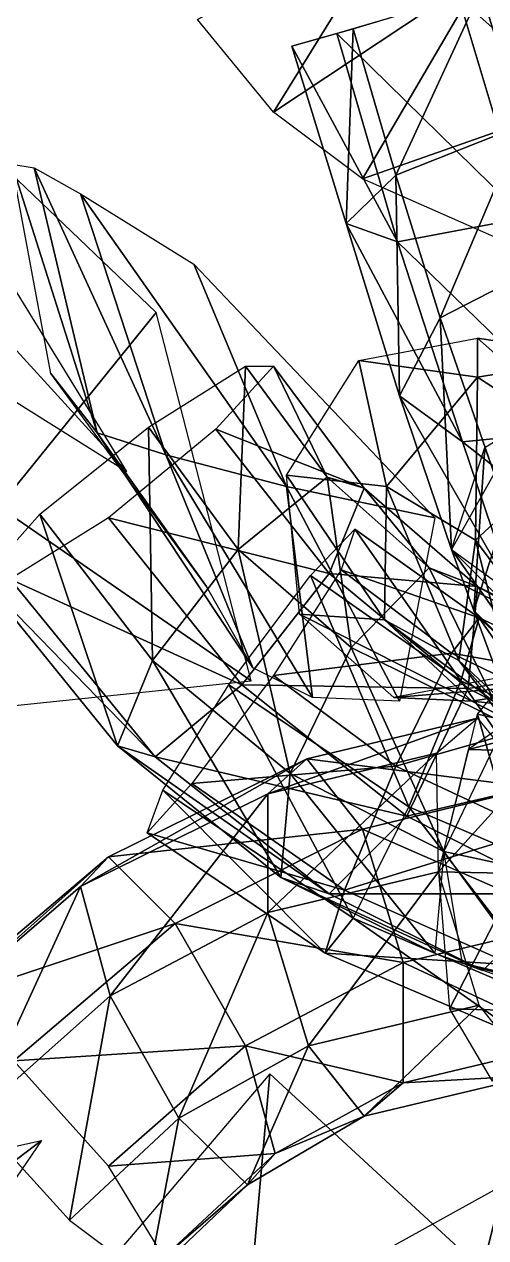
# Model space of a CAD drawing. Extents: x -6.8 to 6.8, y -29 to 29.
# Drawn here: x -1.338 to -0.716, y 8.858 to 10.496 of the extents above; entities that cross this region are included whole.
import ezdxf

# ---------------------------------------------------------------- set-up
doc = ezdxf.new("R2010")
doc.units = 0

msp = doc.modelspace()

# ---------------------------------------------------------------- linework, layer by layer
at = {"layer": 'flower_stems1', "color": 3}
for points in [[(-0.49493, 10.3023, 2.01507), (-0.57995, 10.58233, 2.00756), (-0.75244, 10.53228, 1.94628)], [(-0.66772, 10.3598, 2.4378), (-0.72247, 10.54229, 2.44482), (-0.55743, 10.58984, 2.36004)], [(-0.66345, 10.2348, 1.95428), (-0.75244, 10.53228, 1.94628), (-0.91693, 10.48382, 2.03253)], [(-0.83746, 10.29229, 2.38006), (-0.89495, 10.4898, 2.38507), (-0.72247, 10.54229, 2.44482)], [(-0.83746, 10.29229, 2.38006), (-0.72247, 10.54229, 2.44482), (-0.66772, 10.3598, 2.4378)], [(-0.49493, 10.3023, 2.01507), (-0.75244, 10.53228, 1.94628), (-0.66345, 10.2348, 1.95428)], [(-0.90447, 10.22729, 2.21258), (-0.97747, 10.46655, 2.21258), (-0.89495, 10.4898, 2.38507)], [(-0.83496, 10.20233, 2.03753), (-0.91693, 10.48382, 2.03253), (-0.97747, 10.46655, 2.21258)], [(-0.66345, 10.2348, 1.95428), (-0.91693, 10.48382, 2.03253), (-0.83496, 10.20233, 2.03753)], [(-0.90447, 10.22729, 2.21258), (-0.89495, 10.4898, 2.38507), (-0.83746, 10.29229, 2.38006)], [(-0.83496, 10.20233, 2.03753), (-0.97747, 10.46655, 2.21258), (-0.90447, 10.22729, 2.21258)], [(-0.77746, 10.09979, 2.42504), (-0.83746, 10.29229, 2.38006), (-0.66772, 10.3598, 2.4378)], [(-0.77746, 10.09979, 2.42504), (-0.66772, 10.3598, 2.4378), (-0.61242, 10.18481, 2.47753)], [(-0.83245, 9.99481, 2.27508), (-0.90447, 10.22729, 2.21258), (-0.83746, 10.29229, 2.38006)], [(-0.83245, 9.99481, 2.27508), (-0.83746, 10.29229, 2.38006), (-0.77746, 10.09979, 2.42504)], [(-0.74743, 9.93231, 2.11505), (-0.90447, 10.22729, 2.21258), (-0.83245, 9.99481, 2.27508)], [(-0.74743, 9.93231, 2.11505), (-0.83496, 10.20233, 2.03753), (-0.90447, 10.22729, 2.21258)], [(-0.57495, 9.94982, 2.03753), (-0.66345, 10.2348, 1.95428), (-0.83496, 10.20233, 2.03753)], [(-0.57495, 9.94982, 2.03753), (-0.83496, 10.20233, 2.03753), (-0.74743, 9.93231, 2.11505)], [(-0.70495, 9.88983, 2.54254), (-0.77746, 10.09979, 2.42504), (-0.61242, 10.18481, 2.47753)], [(-0.76245, 9.78729, 2.39257), (-0.83245, 9.99481, 2.27508), (-0.77746, 10.09979, 2.42504)], [(-0.76245, 9.78729, 2.39257), (-0.77746, 10.09979, 2.42504), (-0.70495, 9.88983, 2.54254)], [(-0.72747, 10.01983, 2.33007), (-0.88745, 10.04229, 2.08508), (-0.72747, 10.07232, 1.98254)], [(-0.72747, 10.01983, 2.33007), (-0.72747, 10.07232, 1.98254), (-0.55993, 10.0473, 2.24255)], [(-0.55993, 10.0473, 2.24255), (-0.72747, 10.07232, 1.98254), (-0.60247, 9.9616, 1.89257)], [(-0.84997, 9.87231, 2.34753), (-0.98492, 9.88732, 2.13757), (-0.88745, 10.04229, 2.08508)], [(-0.84997, 9.87231, 2.34753), (-0.88745, 10.04229, 2.08508), (-0.72747, 10.01983, 2.33007)], [(-0.58996, 9.9298, 2.57257), (-0.72747, 10.01983, 2.33007), (-0.55993, 10.0473, 2.24255)], [(-1.04992, 9.78729, 2.77008), (-1.17095, 9.95233, 2.74505), (-1.03997, 10.03479, 2.63507)], [(-0.87994, 9.86981, 2.47253), (-1.00244, 10.03479, 2.44604), (-1.07995, 9.94982, 2.29504)], [(-1.04992, 9.78729, 2.77008), (-1.03997, 10.03479, 2.63507), (-0.92993, 9.88482, 2.65502)], [(-0.92993, 9.88482, 2.65502), (-1.03997, 10.03479, 2.63507), (-1.00244, 10.03479, 2.44604)], [(-0.92993, 9.88482, 2.65502), (-1.00244, 10.03479, 2.44604), (-0.87994, 9.86981, 2.47253)], [(-0.68743, 9.84234, 2.59753), (-0.71746, 9.9248, 2.51757), (-0.55993, 10.02233, 2.56005)], [(-0.72991, 9.7998, 2.55505), (-0.84997, 9.87231, 2.34753), (-0.72747, 10.01983, 2.33007)], [(-0.72991, 9.7998, 2.55505), (-0.72747, 10.01983, 2.33007), (-0.58996, 9.9298, 2.57257)], [(-0.67742, 9.72534, 2.23254), (-0.83245, 9.99481, 2.27508), (-0.76245, 9.78729, 2.39257)], [(-0.67742, 9.72534, 2.23254), (-0.74743, 9.93231, 2.11505), (-0.83245, 9.99481, 2.27508)], [(-1.16522, 9.63732, 2.75006), (-1.31744, 9.83483, 2.71752), (-1.17095, 9.95233, 2.74505)], [(-0.92742, 9.75482, 2.32757), (-1.07995, 9.94982, 2.29504), (-1.22497, 9.82983, 2.26507)], [(-1.16522, 9.63732, 2.75006), (-1.17095, 9.95233, 2.74505), (-1.04992, 9.78729, 2.77008)], [(-0.87994, 9.86981, 2.47253), (-1.07995, 9.94982, 2.29504), (-0.92742, 9.75482, 2.32757)], [(-0.50244, 9.7398, 2.15753), (-0.57495, 9.94982, 2.03753), (-0.74743, 9.93231, 2.11505)], [(-0.73242, 9.70483, 2.47003), (-0.76245, 9.78729, 2.39257), (-0.71746, 9.9248, 2.51757)], [(-0.50244, 9.7398, 2.15753), (-0.74743, 9.93231, 2.11505), (-0.67742, 9.72534, 2.23254)], [(-0.73242, 9.70483, 2.47003), (-0.71746, 9.9248, 2.51757), (-0.68743, 9.84234, 2.59753)], [(-0.63494, 9.6723, 2.74755), (-0.72991, 9.7998, 2.55505), (-0.58996, 9.9298, 2.57257)], [(-0.89746, 9.65484, 2.82006), (-1.04992, 9.78729, 2.77008), (-0.92993, 9.88482, 2.65502)], [(-0.85247, 9.69232, 2.28503), (-0.98492, 9.88732, 2.13757), (-0.84997, 9.87231, 2.34753)], [(-0.85247, 9.69232, 2.28503), (-0.96746, 9.69982, 2.11254), (-0.98492, 9.88732, 2.13757)], [(-0.79241, 9.76232, 2.69854), (-0.92993, 9.88482, 2.65502), (-0.87994, 9.86981, 2.47253)], [(-0.89746, 9.65484, 2.82006), (-0.92993, 9.88482, 2.65502), (-0.79241, 9.76232, 2.69854)], [(-0.72747, 9.7373, 2.52008), (-0.87994, 9.86981, 2.47253), (-0.92742, 9.75482, 2.32757)], [(-0.79241, 9.76232, 2.69854), (-0.87994, 9.86981, 2.47253), (-0.72747, 9.7373, 2.52008)], [(-0.75244, 9.63732, 2.45556), (-0.85247, 9.69232, 2.28503), (-0.84997, 9.87231, 2.34753)], [(-0.75244, 9.63732, 2.45556), (-0.84997, 9.87231, 2.34753), (-0.72991, 9.7998, 2.55505)], [(-0.70245, 9.62481, 2.55004), (-0.73242, 9.70483, 2.47003), (-0.68743, 9.84234, 2.59753)], [(-1.21246, 9.52233, 2.60504), (-1.39495, 9.74731, 2.56506), (-1.31744, 9.83483, 2.71752)], [(-1.04492, 9.60479, 2.30505), (-1.22497, 9.82983, 2.26507), (-1.35742, 9.74731, 2.37756)], [(-1.21246, 9.52233, 2.60504), (-1.31744, 9.83483, 2.71752), (-1.16522, 9.63732, 2.75006)], [(-0.92742, 9.75482, 2.32757), (-1.22497, 9.82983, 2.26507), (-1.04492, 9.60479, 2.30505)], [(-0.74993, 9.6098, 3.39758), (-0.95245, 9.75231, 3.37756), (-0.89245, 9.81481, 3.20745)], [(-0.72497, 9.69482, 3.23004), (-0.89245, 9.81481, 3.20745), (-0.91119, 9.75982, 3.02758)], [(-0.74993, 9.6098, 3.39758), (-0.89245, 9.81481, 3.20745), (-0.72497, 9.69482, 3.23004)], [(-0.65643, 9.50982, 2.65008), (-0.75244, 9.63732, 2.45556), (-0.72991, 9.7998, 2.55505)], [(-0.65643, 9.50982, 2.65008), (-0.72991, 9.7998, 2.55505), (-0.63494, 9.6723, 2.74755)], [(-0.97991, 9.4848, 2.81256), (-1.16522, 9.63732, 2.75006), (-1.04992, 9.78729, 2.77008)], [(-0.97991, 9.4848, 2.81256), (-1.04992, 9.78729, 2.77008), (-0.89746, 9.65484, 2.82006)], [(-0.63745, 9.6098, 2.33508), (-0.66546, 9.68981, 2.25756), (-0.76245, 9.78729, 2.39257)], [(-0.63745, 9.6098, 2.33508), (-0.76245, 9.78729, 2.39257), (-0.73242, 9.70483, 2.47003)], [(-0.68994, 9.5523, 2.91003), (-0.89746, 9.65484, 2.82006), (-0.79241, 9.76232, 2.69854)], [(-0.68994, 9.5523, 2.91003), (-0.79241, 9.76232, 2.69854), (-0.58496, 9.65728, 2.79003)], [(-0.58496, 9.65728, 2.79003), (-0.79241, 9.76232, 2.69854), (-0.72747, 9.7373, 2.52008)], [(-1.16168, 9.50732, 2.42004), (-1.39495, 9.74731, 2.56506), (-1.21246, 9.52233, 2.60504)], [(-1.16168, 9.50732, 2.42004), (-1.35742, 9.74731, 2.37756), (-1.39495, 9.74731, 2.56506)], [(-1.04492, 9.60479, 2.30505), (-1.35742, 9.74731, 2.37756), (-1.16168, 9.50732, 2.42004)], [(-0.81994, 9.43981, 3.45428), (-1.06243, 9.60479, 3.43383), (-0.95245, 9.75231, 3.37756)], [(-0.73992, 9.59979, 2.39007), (-0.92742, 9.75482, 2.32757), (-1.04492, 9.60479, 2.30505)], [(-0.76245, 9.64733, 3.04754), (-0.91119, 9.75982, 3.02758), (-1.00244, 9.6173, 2.9378)], [(-0.81994, 9.43981, 3.45428), (-0.95245, 9.75231, 3.37756), (-0.74993, 9.6098, 3.39758)], [(-0.72747, 9.7373, 2.52008), (-0.92742, 9.75482, 2.32757), (-0.73992, 9.59979, 2.39007)], [(-0.72497, 9.69482, 3.23004), (-0.91119, 9.75982, 3.02758), (-0.76245, 9.64733, 3.04754)], [(-0.51995, 9.63482, 2.61004), (-0.72747, 9.7373, 2.52008), (-0.73992, 9.59979, 2.39007)], [(-0.58496, 9.65728, 2.79003), (-0.72747, 9.7373, 2.52008), (-0.51995, 9.63482, 2.61004)], [(-0.73492, 9.58233, 2.18005), (-0.96746, 9.69982, 2.11254), (-0.85247, 9.69232, 2.28503)], [(-0.73492, 9.58233, 2.18005), (-0.83996, 9.58734, 2.02258), (-0.96746, 9.69982, 2.11254)], [(-0.53747, 9.60729, 3.21752), (-0.72497, 9.69482, 3.23004), (-0.76245, 9.64733, 3.04754)], [(-0.52246, 9.50732, 3.38006), (-0.74993, 9.6098, 3.39758), (-0.72497, 9.69482, 3.23004)], [(-0.60742, 9.52734, 2.41503), (-0.73242, 9.70483, 2.47003), (-0.70245, 9.62481, 2.55004)], [(-0.60742, 9.52734, 2.41503), (-0.63745, 9.6098, 2.33508), (-0.73242, 9.70483, 2.47003)], [(-0.52246, 9.50732, 3.38006), (-0.72497, 9.69482, 3.23004), (-0.53747, 9.60729, 3.21752)], [(-0.64245, 9.53479, 2.33758), (-0.73492, 9.58233, 2.18005), (-0.85247, 9.69232, 2.28503)], [(-0.64245, 9.53479, 2.33758), (-0.85247, 9.69232, 2.28503), (-0.75244, 9.63732, 2.45556)], [(-0.62493, 9.54229, 2.94305), (-0.72747, 9.56481, 2.89257), (-0.63745, 9.6748, 2.76507)], [(-0.76245, 9.64733, 3.04754), (-1.00244, 9.6173, 2.9378), (-0.83746, 9.49481, 2.96008)], [(-0.77246, 9.37982, 2.90258), (-0.97991, 9.4848, 2.81256), (-0.89746, 9.65484, 2.82006)], [(-0.77246, 9.37982, 2.90258), (-0.89746, 9.65484, 2.82006), (-0.68994, 9.5523, 2.91003)], [(-0.59246, 9.56481, 3.03753), (-0.76245, 9.64733, 3.04754), (-0.83746, 9.49481, 2.96008)], [(-0.53747, 9.60729, 3.21752), (-0.76245, 9.64733, 3.04754), (-0.59246, 9.56481, 3.03753)], [(-0.99243, 9.34478, 2.68005), (-1.21246, 9.52233, 2.60504), (-1.16522, 9.63732, 2.75006)], [(-0.99243, 9.34478, 2.68005), (-1.16522, 9.63732, 2.75006), (-0.97991, 9.4848, 2.81256)], [(-0.54742, 9.40728, 2.53002), (-0.75244, 9.63732, 2.45556), (-0.65643, 9.50982, 2.65008)], [(-0.54742, 9.40728, 2.53002), (-0.64245, 9.53479, 2.33758), (-0.75244, 9.63732, 2.45556)], [(-0.51995, 9.63482, 2.61004), (-0.73992, 9.59979, 2.39007), (-0.53247, 9.49481, 2.48004)], [(-0.83746, 9.49481, 2.96008), (-1.00244, 9.6173, 2.9378), (-1.11242, 9.47131, 2.99505)], [(-0.56744, 9.6098, 2.09252), (-0.68243, 9.6173, 1.92004), (-0.83996, 9.58734, 2.02258)], [(-0.82244, 9.4273, 2.38256), (-1.04492, 9.60479, 2.30505), (-1.16168, 9.50732, 2.42004)], [(-0.89495, 9.28979, 3.36755), (-1.15167, 9.46234, 3.34753), (-1.06243, 9.60479, 3.43383)], [(-0.89495, 9.28979, 3.36755), (-1.06243, 9.60479, 3.43383), (-0.81994, 9.43981, 3.45428)], [(-0.73992, 9.59979, 2.39007), (-1.04492, 9.60479, 2.30505), (-0.82244, 9.4273, 2.38256)], [(-0.56744, 9.6098, 2.09252), (-0.83996, 9.58734, 2.02258), (-0.73492, 9.58233, 2.18005)], [(-0.53247, 9.49481, 2.48004), (-0.73992, 9.59979, 2.39007), (-0.82244, 9.4273, 2.38256)], [(-0.55242, 9.32482, 3.43005), (-0.81994, 9.43981, 3.45428), (-0.74993, 9.6098, 3.39758)], [(-0.55242, 9.32482, 3.43005), (-0.74993, 9.6098, 3.39758), (-0.52246, 9.50732, 3.38006)], [(-0.46746, 9.5548, 2.26507), (-0.56744, 9.6098, 2.09252), (-0.73492, 9.58233, 2.18005)], [(-0.46746, 9.5548, 2.26507), (-0.73492, 9.58233, 2.18005), (-0.64245, 9.53479, 2.33758)], [(-0.59246, 9.56481, 3.03753), (-0.83746, 9.49481, 2.96008), (-0.64996, 9.40728, 2.94555)], [(-0.66845, 9.35729, 2.95306), (-0.77246, 9.37982, 2.90258), (-0.72747, 9.56481, 2.89257)], [(-0.56243, 9.56231, 3.24755), (-0.67071, 9.56481, 3.29003), (-0.73992, 9.51733, 3.11755)], [(-0.66845, 9.35729, 2.95306), (-0.72747, 9.56481, 2.89257), (-0.62493, 9.54229, 2.94305)], [(-0.72747, 9.55981, 3.31256), (-0.95745, 9.50482, 3.39508), (-1.00994, 9.45733, 3.21508)], [(-0.72747, 9.55981, 3.31256), (-1.00994, 9.45733, 3.21508), (-0.78247, 9.51232, 3.13507)], [(-0.65167, 9.46582, 3.46008), (-0.95745, 9.50482, 3.39508), (-0.72747, 9.55981, 3.31256)], [(-0.56243, 9.56231, 3.24755), (-0.73992, 9.51733, 3.11755), (-0.63244, 9.51483, 3.07507)], [(-0.92742, 9.32232, 2.50256), (-1.21246, 9.52233, 2.60504), (-0.99243, 9.34478, 2.68005)], [(-0.92742, 9.32232, 2.50256), (-1.16168, 9.50732, 2.42004), (-1.21246, 9.52233, 2.60504)], [(-0.63244, 9.51483, 3.07507), (-0.73992, 9.51733, 3.11755), (-0.77996, 9.35229, 3.03002)], [(-0.63244, 9.51483, 3.07507), (-0.77996, 9.35229, 3.03002), (-0.67071, 9.34979, 2.98754)], [(-0.95745, 9.50482, 3.39508), (-1.22497, 9.37231, 3.48004), (-1.26245, 9.33233, 3.29754)], [(-0.95745, 9.50482, 3.39508), (-1.26245, 9.33233, 3.29754), (-1.00994, 9.45733, 3.21508)], [(-0.88244, 9.40979, 3.54254), (-1.22497, 9.37231, 3.48004), (-0.95745, 9.50482, 3.39508)], [(-0.82244, 9.4273, 2.38256), (-1.16168, 9.50732, 2.42004), (-0.92742, 9.32232, 2.50256)], [(-0.78247, 9.51232, 3.13507), (-1.00994, 9.2973, 3.11254), (-0.77996, 9.35229, 3.03002)], [(-0.78247, 9.51232, 3.13507), (-1.00994, 9.45733, 3.21508), (-1.00994, 9.2973, 3.11254)], [(-0.65167, 9.46582, 3.46008), (-0.88244, 9.40979, 3.54254), (-0.95745, 9.50482, 3.39508)], [(-0.83746, 9.49481, 2.96008), (-1.11242, 9.47131, 2.99505), (-0.90643, 9.32733, 3.01757)], [(-0.78497, 9.2423, 2.77008), (-0.99243, 9.34478, 2.68005), (-0.97991, 9.4848, 2.81256)], [(-0.78497, 9.2423, 2.77008), (-0.97991, 9.4848, 2.81256), (-0.77246, 9.37982, 2.90258)], [(-0.64996, 9.40728, 2.94555), (-0.83746, 9.49481, 2.96008), (-0.90643, 9.32733, 3.01757)], [(-0.53247, 9.49481, 2.48004), (-0.82244, 9.4273, 2.38256), (-0.61492, 9.32232, 2.47253)], [(-0.90643, 9.32733, 3.01757), (-1.11242, 9.47131, 2.99505), (-1.17242, 9.40484, 3.16503)], [(-0.59747, 9.28479, 3.49005), (-0.88244, 9.40979, 3.54254), (-0.65167, 9.46582, 3.46008)], [(-1.00994, 9.45733, 3.21508), (-1.26245, 9.33233, 3.29754), (-1.22247, 9.18481, 3.18005)], [(-1.00994, 9.45733, 3.21508), (-1.22247, 9.18481, 3.18005), (-1.00994, 9.2973, 3.11254)], [(-0.93243, 9.2423, 3.18457), (-1.17242, 9.40484, 3.16503), (-1.15167, 9.46234, 3.34753)], [(-0.93243, 9.2423, 3.18457), (-1.15167, 9.46234, 3.34753), (-0.89495, 9.28979, 3.36755)], [(-0.60992, 9.16729, 3.34008), (-0.89495, 9.28979, 3.36755), (-0.81994, 9.43981, 3.45428)], [(-0.60992, 9.16729, 3.34008), (-0.81994, 9.43981, 3.45428), (-0.55242, 9.32482, 3.43005)], [(-0.61492, 9.32232, 2.47253), (-0.82244, 9.4273, 2.38256), (-0.92742, 9.32232, 2.50256)], [(-0.88244, 9.40979, 3.54254), (-1.13494, 9.28228, 3.62255), (-1.22497, 9.37231, 3.48004)], [(-0.90643, 9.32733, 3.01757), (-1.17242, 9.40484, 3.16503), (-0.93243, 9.2423, 3.18457)], [(-0.82745, 9.23004, 3.57257), (-1.13494, 9.28228, 3.62255), (-0.88244, 9.40979, 3.54254)], [(-0.64996, 9.40728, 2.94555), (-0.90643, 9.32733, 3.01757), (-0.67993, 9.2268, 2.99755)], [(-0.59747, 9.28479, 3.49005), (-0.82745, 9.23004, 3.57257), (-0.88244, 9.40979, 3.54254)], [(-1.22497, 9.37231, 3.48004), (-1.45745, 9.1748, 3.54254), (-1.47991, 9.14483, 3.35504)], [(-1.22497, 9.37231, 3.48004), (-1.47991, 9.14483, 3.35504), (-1.26245, 9.33233, 3.29754)], [(-1.13494, 9.28228, 3.62255), (-1.45745, 9.1748, 3.54254), (-1.22497, 9.37231, 3.48004)], [(-0.64495, 9.20483, 2.84008), (-0.74743, 9.22906, 2.78753), (-0.77246, 9.37982, 2.90258)], [(-0.64495, 9.20483, 2.84008), (-0.77246, 9.37982, 2.90258), (-0.66845, 9.35729, 2.95306)], [(-0.77996, 9.35229, 3.03002), (-1.00994, 9.2973, 3.11254), (-0.95495, 9.1173, 3.14257)], [(-0.77996, 9.35229, 3.03002), (-0.95495, 9.1173, 3.14257), (-0.72497, 9.1723, 3.06005)], [(-0.67071, 9.34979, 2.98754), (-0.77996, 9.35229, 3.03002), (-0.76495, 9.16729, 3.07507)], [(-0.71997, 9.21905, 2.59252), (-0.92742, 9.32232, 2.50256), (-0.99243, 9.34478, 2.68005)], [(-0.71997, 9.21905, 2.59252), (-0.99243, 9.34478, 2.68005), (-0.78497, 9.2423, 2.77008)], [(-0.67071, 9.34979, 2.98754), (-0.76495, 9.16729, 3.07507), (-0.65643, 9.16479, 3.03253)], [(-1.26245, 9.33233, 3.29754), (-1.47991, 9.14483, 3.35504), (-1.40496, 9.02233, 3.22753)], [(-1.26245, 9.33233, 3.29754), (-1.40496, 9.02233, 3.22753), (-1.22247, 9.18481, 3.18005)], [(-0.67993, 9.2268, 2.99755), (-0.90643, 9.32733, 3.01757), (-0.93243, 9.2423, 3.18457)], [(-0.61492, 9.32232, 2.47253), (-0.92742, 9.32232, 2.50256), (-0.71997, 9.21905, 2.59252)], [(-1.00994, 9.2973, 3.11254), (-1.22247, 9.18481, 3.18005), (-1.12994, 9.01983, 3.19628)], [(-1.00994, 9.2973, 3.11254), (-1.12994, 9.01983, 3.19628), (-0.95495, 9.1173, 3.14257)], [(-0.66296, 9.12731, 3.16003), (-0.93243, 9.2423, 3.18457), (-0.89495, 9.28979, 3.36755)], [(-0.66296, 9.12731, 3.16003), (-0.89495, 9.28979, 3.36755), (-0.60992, 9.16729, 3.34008)], [(-1.13494, 9.28228, 3.62255), (-1.35247, 9.09729, 3.68005), (-1.45745, 9.1748, 3.54254)], [(-1.03997, 9.1173, 3.64007), (-1.35247, 9.09729, 3.68005), (-1.13494, 9.28228, 3.62255)], [(-0.82745, 9.23004, 3.57257), (-1.03997, 9.1173, 3.64007), (-1.13494, 9.28228, 3.62255)], [(-0.59747, 9.12231, 3.38507), (-0.82745, 9.23004, 3.57257), (-0.59747, 9.28479, 3.49005)], [(-0.67993, 9.2268, 2.99755), (-0.93243, 9.2423, 3.18457), (-0.66296, 9.12731, 3.16003)], [(-0.82745, 9.06732, 3.46752), (-1.03997, 9.1173, 3.64007), (-0.82745, 9.23004, 3.57257)], [(-0.59747, 9.12231, 3.38507), (-0.82745, 9.06732, 3.46752), (-0.82745, 9.23004, 3.57257)], [(-0.56494, 9.1773, 2.67004), (-0.74743, 9.22906, 2.78753), (-0.64495, 9.20483, 2.84008)], [(-0.56494, 9.1773, 2.67004), (-0.66546, 9.19982, 2.61755), (-0.74743, 9.22906, 2.78753)], [(-1.22247, 9.18481, 3.18005), (-1.40496, 9.02233, 3.22753), (-1.27746, 8.88232, 3.23504)], [(-1.22247, 9.18481, 3.18005), (-1.27746, 8.88232, 3.23504), (-1.12994, 9.01983, 3.19628)], [(-0.72497, 9.1723, 3.06005), (-0.95495, 9.1173, 3.14257), (-0.87994, 9.02233, 3.29003)], [(-0.72497, 9.1723, 3.06005), (-0.87994, 9.02233, 3.29003), (-0.64996, 9.07733, 3.20715)], [(-0.65643, 9.16479, 3.03253), (-0.76495, 9.16729, 3.07507), (-0.70745, 9.06982, 3.23004)], [(-0.64996, 9.07733, 3.20715), (-0.82745, 9.06732, 3.46752), (-0.59747, 9.12231, 3.38507)], [(-1.03997, 9.1173, 3.64007), (-1.22497, 8.95483, 3.68682), (-1.35247, 9.09729, 3.68005)], [(-0.99993, 8.97204, 3.52258), (-1.22497, 8.95483, 3.68682), (-1.03997, 9.1173, 3.64007)], [(-0.95495, 9.1173, 3.14257), (-1.12994, 9.01983, 3.19628), (-1.03747, 8.9298, 3.34008)], [(-0.82745, 9.06732, 3.46752), (-0.99993, 8.97204, 3.52258), (-1.03997, 9.1173, 3.64007)], [(-0.95495, 9.1173, 3.14257), (-1.03747, 8.9298, 3.34008), (-0.87994, 9.02233, 3.29003)], [(-0.64996, 9.07733, 3.20715), (-0.87994, 9.02233, 3.29003), (-0.82745, 9.06732, 3.46752)], [(-0.87994, 9.02233, 3.29003), (-0.99993, 8.97204, 3.52258), (-0.82745, 9.06732, 3.46752)], [(-1.12994, 9.01983, 3.19628), (-1.27746, 8.88232, 3.23504), (-1.17144, 8.8023, 3.37255)], [(-1.12994, 9.01983, 3.19628), (-1.17144, 8.8023, 3.37255), (-1.03747, 8.9298, 3.34008)], [(-0.87994, 9.02233, 3.29003), (-1.03747, 8.9298, 3.34008), (-0.99993, 8.97204, 3.52258)], [(-0.99993, 8.97204, 3.52258), (-1.14996, 8.83233, 3.56005), (-1.22497, 8.95483, 3.68682)], [(-1.03747, 8.9298, 3.34008), (-1.14996, 8.83233, 3.56005), (-0.99993, 8.97204, 3.52258)], [(-1.03747, 8.9298, 3.34008), (-1.17144, 8.8023, 3.37255), (-1.14996, 8.83233, 3.56005)]]:
    msp.add_3dface(points, dxfattribs=at)
at = {"layer": 'flowers0', "color": 1}
for points in [[(-0.71997, 10.56481, 3.82006), (-0.57995, 10.82733, 3.72253), (-0.51245, 10.41729, 3.69006)], [(-0.83245, 10.65234, 3.89007), (-1.00244, 10.37731, 3.91003), (-1.10491, 10.50231, 3.92254)], [(-0.71997, 10.56481, 3.82006), (-1.00244, 10.37731, 3.91003), (-0.83245, 10.65234, 3.89007)], [(-0.88244, 10.28729, 3.85253), (-1.00244, 10.37731, 3.91003), (-0.71997, 10.56481, 3.82006)], [(-0.88244, 10.28729, 3.85253), (-0.71997, 10.56481, 3.82006), (-0.51245, 10.41729, 3.69006)], [(-0.63244, 10.1773, 3.73004), (-0.88244, 10.28729, 3.85253), (-0.51245, 10.41729, 3.69006)], [(-1.1607, 10.10729, 3.21752), (-1.42993, 10.3648, 3.26757), (-1.37243, 9.84478, 3.18505)], [(-1.23992, 9.94482, 1.16003), (-1.35491, 10.30731, 1.10253), (-1.32495, 10.3023, 1.27758)], [(-1.30242, 10.02484, 0.93005), (-1.35491, 10.30731, 1.10253), (-1.23992, 9.94482, 1.16003)], [(-1.14746, 9.91479, 1.33258), (-1.32495, 10.3023, 1.27758), (-1.26245, 10.26733, 1.44982)], [(-1.23992, 9.94482, 1.16003), (-1.32495, 10.3023, 1.27758), (-1.14746, 9.91479, 1.33258)], [(-0.98492, 9.87231, 1.64508), (-1.26245, 10.26733, 1.44982), (-1.10992, 10.1723, 1.75756)], [(-1.14746, 9.91479, 1.33258), (-1.26245, 10.26733, 1.44982), (-0.98492, 9.87231, 1.64508)], [(-1.19995, 9.89233, 2.50506), (-1.37994, 10.18481, 2.73004), (-1.4187, 10.13232, 2.46752)], [(-0.98492, 9.87231, 1.64508), (-1.10992, 10.1723, 1.75756), (-0.78497, 9.82983, 2.00256)], [(-1.4187, 10.13232, 2.46752), (-1.45495, 10.0523, 2.20526), (-1.19995, 9.89233, 2.50506)], [(-1.03247, 9.6098, 3.18579), (-1.1607, 10.10729, 3.21752), (-1.37243, 9.84478, 3.18505)], [(-1.23992, 9.94482, 1.16003), (-1.09246, 9.7373, 0.86004), (-1.30242, 10.02484, 0.93005)], [(-1.23992, 9.94482, 1.16003), (-1.02996, 9.62731, 1.01757), (-1.09246, 9.7373, 0.86004)], [(-1.14746, 9.91479, 1.33258), (-1.02996, 9.62731, 1.01757), (-1.23992, 9.94482, 1.16003)], [(-0.94995, 9.58734, 1.19732), (-1.02996, 9.62731, 1.01757), (-1.14746, 9.91479, 1.33258)], [(-0.94995, 9.58734, 1.19732), (-1.14746, 9.91479, 1.33258), (-0.98492, 9.87231, 1.64508)], [(-0.83245, 9.58233, 1.55505), (-0.94995, 9.58734, 1.19732), (-0.98492, 9.87231, 1.64508)], [(-0.78497, 9.82983, 2.00256), (-0.83245, 9.58233, 1.55505), (-0.98492, 9.87231, 1.64508)], [(-1.37243, 9.84478, 3.18505), (-1.56243, 9.5548, 3.17254), (-1.03247, 9.6098, 3.18579)], [(-1.57495, 8.79229, 3.51007), (-1.61993, 8.9223, 3.75006), (-1.31494, 8.9898, 3.45666)], [(-1.31494, 8.9898, 3.45666), (-1.51995, 8.68981, 3.26757), (-1.57495, 8.79229, 3.51007)], [(-0.74243, 8.72729, 2.24755), (-0.94995, 8.78729, 1.77508), (-0.69244, 8.9298, 1.97503)], [(-0.74243, 8.72729, 2.24755), (-0.69244, 8.9298, 1.97503), (-0.40093, 8.88482, 2.41754)], [(-0.40093, 8.88482, 2.41754), (-0.75494, 8.52734, 2.52008), (-0.74243, 8.72729, 2.24755)]]:
    msp.add_3dface(points, dxfattribs=at)
at = {"layer": 'leaves2', "color": 3}
for points in [[(-1.00744, 9.07983, 9.67755), (-1.83996, 8.10229, 8.38006), (-1.07244, 8.33984, 8.62756)], [(-0.35992, 8.48205, 8.16003), (-1.00744, 9.07983, 9.67755), (-1.07244, 8.33984, 8.62756)]]:
    msp.add_3dface(points, dxfattribs=at)

doc.saveas('drawing.dxf')
